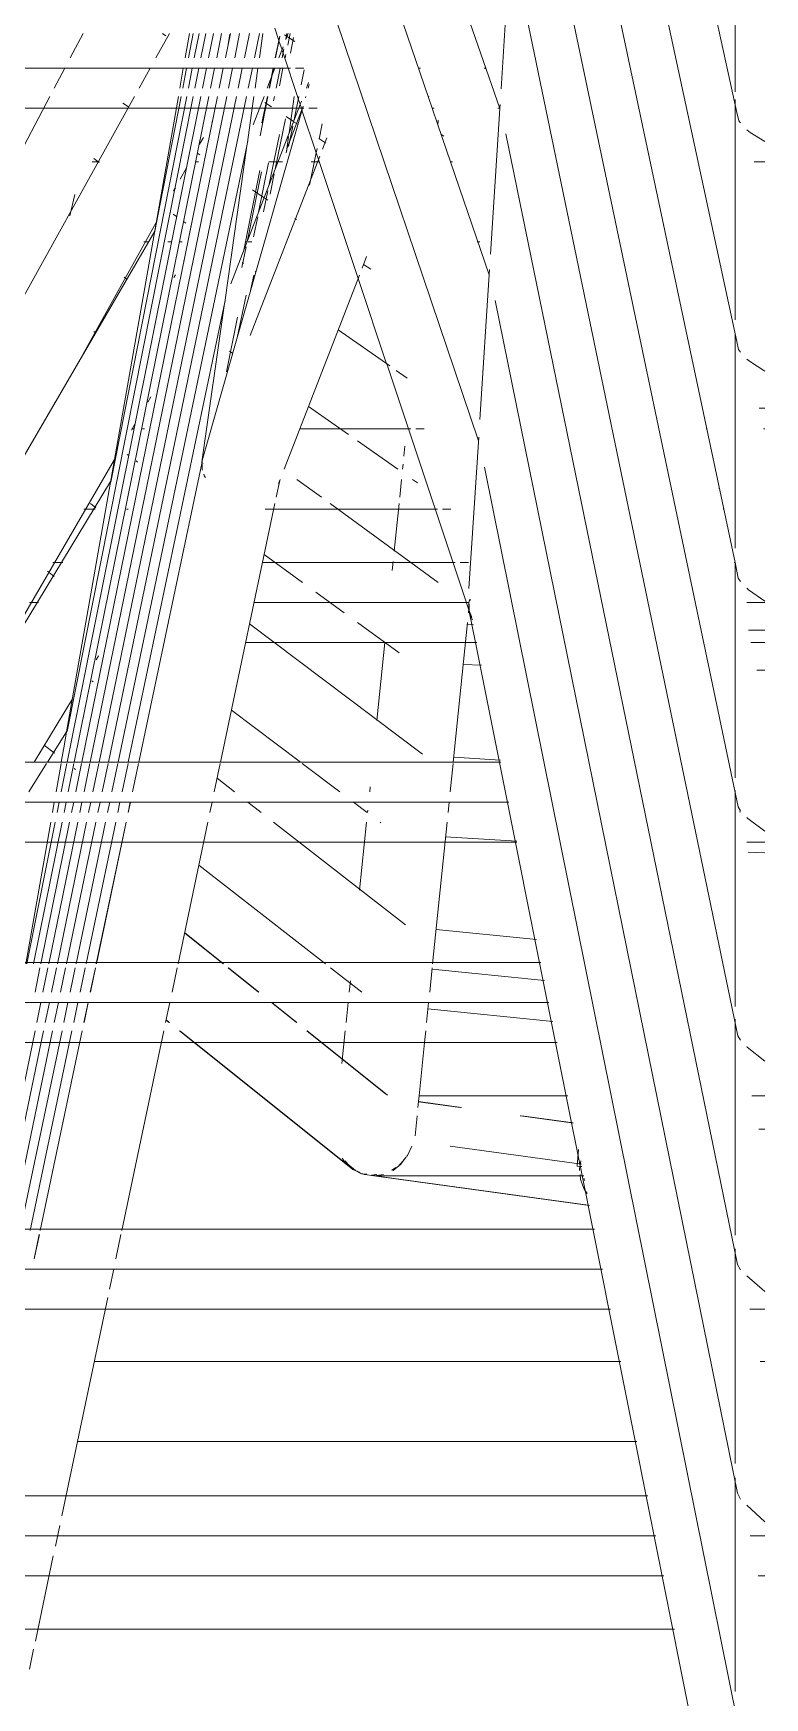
# Model space of a CAD drawing. Header units: millimetres. Extents: x 886808 to 1650903, y -1008069 to 230892.
# Drawn here: x 1014965 to 1015239, y -509093 to -508469 of the extents above; entities that cross this region are included whole.
import ezdxf
from ezdxf.xclip import XClip

# ---------------------------------------------------------------- set-up
doc = ezdxf.new("R2010")
doc.units = ezdxf.units.MM
doc.header["$XCLIPFRAME"] = 0
doc.layers.get('0').update_dxf_attribs({"lineweight": 0})
doc.layers.add('A_Dim', color=8, linetype='Continuous', lineweight=5)

# ---------------------------------------------------------------- blocks, each defined once
blk = doc.blocks.new('A$C14C457CE')
for p, q in [((9414.31, 1498.72), (9482.26, 1809.68)), ((9414.33, 1412.94), (9486.29, 1747.58)), ((9529.9, 1504.41), (9586.64, 1670.24)), ((9511.15, 1375.63), (9604.61, 1652.5)), ((9440.45, 1450.33), (9479.53, 1634.45)), ((9413.85, 1238.42), (9492.84, 1615.58)), ((9503.16, 1500.29), (9537.85, 1600.11)), ((9415, 1506.53), (9415, 1590.08)), ((9502.69, 1507.66), (9499.07, 1564.09)), ((9413.93, 1152.66), (9496.88, 1553.15)), ((9585.9, 1525.7), (9587.45, 1530.33)), ((9583.87, 1527.85), (9579.91, 1525.33)), ((9580.41, 1526.82), (9581.58, 1520.98)), ((9581.72, 1528.32), (9582.6, 1524.06)), ((9582.44, 1528.32), (9583.28, 1526.1)), ((9582.9, 1528.32), (9583.32, 1526.21)), ((9584.03, 1522.63), (9584.71, 1519.21)), ((9584.3, 1523.44), (9585.92, 1519.21)), ((9584.76, 1522.25), (9585.92, 1525.62)), ((9585.59, 1527.3), (9587.18, 1519.21)), ((9585.6, 1527.34), (9587.27, 1519.21)), ((9593.24, 1519.21), (9591.94, 1528.32)), ((9593.15, 1528.32), (9595.04, 1519.21)), ((9596.97, 1528.32), (9598.84, 1519.21)), ((9600.63, 1528.32), (9602.49, 1519.21)), ((9604.11, 1528.32), (9605.97, 1519.21)), ((9604.93, 1524.3), (9604.25, 1528.16)), ((9607.39, 1528.32), (9609.23, 1519.21)), ((9610.48, 1528.32), (9612.31, 1519.21)), ((9613.31, 1528.32), (9615.12, 1519.21)), ((9615.83, 1528.32), (9617.62, 1519.21)), ((9617.99, 1528.32), (9619.76, 1519.21)), ((9621.05, 1519.21), (9619.45, 1528.32)), ((9626.97, 1528.32), (9632.02, 1519.21)), ((9629.6, 1528.32), (9628.3, 1527.45)), ((9659.3, 1528.32), (9664.09, 1519.21)), ((9578.66, 1503.98), (9584.37, 1520.95)), ((9583.33, 1520.53), (9583.6, 1519.21)), ((9584.35, 1521.03), (9584.78, 1522.2)), ((9508.46, 1515.33), (9508.36, 1515.27)), ((9508.38, 1515.33), (9509.06, 1515.33)), ((9532.85, 1515.33), (9533.61, 1515.33)), ((9576.48, 1514.72), (9577.62, 1509.11)), ((9576.58, 1515.33), (9579.69, 1515.33)), ((9581.6, 1515.33), (9783.61, 1515.33)), ((9584.4, 1515.33), (9585.76, 1508.74)), ((9585.48, 1515.33), (9586.97, 1507.83)), ((9587.41, 1515.33), (9590.28, 1507.83)), ((9587.95, 1515.33), (9589.42, 1507.83)), ((9588.07, 1515.33), (9589.61, 1507.83)), ((9594.86, 1507.83), (9593.79, 1515.33)), ((9595.84, 1515.33), (9597.4, 1507.83)), ((9599.65, 1515.33), (9601.19, 1507.83)), ((9603.29, 1515.33), (9604.83, 1507.83)), ((9606.76, 1515.33), (9608.29, 1507.83)), ((9610.02, 1515.33), (9611.54, 1507.83)), ((9613.09, 1515.33), (9614.59, 1507.83)), ((9615.89, 1515.33), (9617.38, 1507.83)), ((9618.39, 1515.33), (9619.86, 1507.83)), ((9620.51, 1515.33), (9621.97, 1507.83)), ((9623.06, 1507.83), (9621.74, 1515.33)), ((9634.17, 1515.33), (9638.33, 1507.83)), ((9666.13, 1515.33), (9670.08, 1507.83)), ((9528.55, 1500.33), (9529.91, 1504.38)), ((9529.78, 1504.72), (9529.91, 1504.38)), ((9574.55, 1509.25), (9574.95, 1507.83)), ((9574.8, 1510), (9575.64, 1507.83)), ((9575.84, 1504.72), (9575.98, 1504.2)), ((9577.95, 1501.83), (9578.68, 1503.9)), ((9578.51, 1504.72), (9580.39, 1495.48)), ((9582.09, 1491.1), (9580.15, 1504.72)), ((9587.59, 1504.72), (9587.9, 1503.15)), ((9590.03, 1504.72), (9592.91, 1490.07)), ((9590.24, 1504.72), (9592.26, 1494.88)), ((9591.47, 1504.72), (9595.52, 1494.14)), ((9595.92, 1500.33), (9595.3, 1504.72)), ((9598.05, 1504.72), (9649.83, 1255.22)), ((9601.84, 1504.72), (9653.33, 1255.22)), ((9605.47, 1504.72), (9656.65, 1255.22)), ((9608.92, 1504.72), (9659.76, 1255.22)), ((9612.16, 1504.72), (9662.63, 1255.22)), ((9615.21, 1504.72), (9665.26, 1255.22)), ((9618, 1504.72), (9665.32, 1266.64)), ((9620.47, 1504.72), (9648.92, 1360.12)), ((9622.58, 1504.72), (9632.51, 1453.62)), ((9665.48, 1266.6), (9623.6, 1504.72)), ((9640.05, 1504.72), (9718.08, 1363.97)), ((9671.72, 1504.72), (9693.79, 1462.78)), ((9413.54, 1495.67), (9414.31, 1498.72)), ((9415, 1420.99), (9415, 1503.65)), ((9503.17, 1500.33), (9503.06, 1501.78)), ((9506.66, 1445.65), (9503.16, 1500.29)), ((9503.17, 1500.33), (9503.92, 1500.33)), ((9526.39, 1494.16), (9528.55, 1500.33)), ((9527.71, 1500.33), (9528.55, 1500.33)), ((9571.58, 1500.33), (9574.69, 1500.33)), ((9571.9, 1483.68), (9577.27, 1499.67)), ((9576.6, 1500.33), (9773.16, 1500.33)), ((9576.86, 1501.12), (9614.65, 1368.24)), ((9577.02, 1500.57), (9582.94, 1485.11)), ((9577.25, 1499.74), (9577.45, 1500.33)), ((9577.45, 1500.33), (9577.97, 1501.77)), ((9577.49, 1503.01), (9577.95, 1501.83)), ((9577.95, 1501.83), (9577.97, 1501.77)), ((9577.97, 1501.77), (9603.89, 1434.53)), ((9591.17, 1502.57), (9588.75, 1500.95)), ((9597.7, 1487.54), (9595.92, 1500.33)), ((9644.35, 1502.21), (9642.31, 1500.84)), ((9409.34, 1491.27), (9410.61, 1492.21)), ((9412.99, 1494.85), (9413.54, 1495.67)), ((9507.16, 1437.96), (9526.39, 1494.16)), ((9526.41, 1494), (9526.21, 1495.94)), ((9569.65, 1494.53), (9570.84, 1488.77)), ((9580.18, 1495.2), (9579.07, 1494.46)), ((9583.18, 1497.21), (9580.44, 1495.38)), ((9580.76, 1493.7), (9582.33, 1486.01)), ((9583.49, 1496.39), (9587.3, 1477.57)), ((9610.76, 1495.7), (9611.1, 1495.08)), ((9403.88, 1487.94), (9409.34, 1491.27)), ((9414.01, 1066.89), (9500.91, 1490.71)), ((9525.26, 1490.58), (9524.13, 1489.87)), ((9567.91, 1489.32), (9569.58, 1485)), ((9570.92, 1489), (9568.31, 1487.25)), ((9571.57, 1485.25), (9571.9, 1483.68)), ((9583.09, 1484.02), (9582.28, 1489.76)), ((9582.94, 1485.11), (9583.25, 1483.61)), ((9585.73, 1490.56), (9589.73, 1471.26)), ((9597.7, 1487.54), (9597.57, 1488.03)), ((9597.83, 1486.89), (9597.7, 1487.54)), ((9597.83, 1486.89), (9597.93, 1486.25)), ((9606.21, 1427.66), (9597.93, 1486.25)), ((9597.93, 1486.25), (9646.17, 1255.22)), ((9614.23, 1489.43), (9615.65, 1486.87)), ((9403.88, 1480.33), (9407.81, 1480.33)), ((9520.87, 1480.33), (9521.79, 1480.33)), ((9556.2, 1436.59), (9571.09, 1481.12)), ((9570.61, 1482.36), (9596.66, 1415.18)), ((9571, 1480.33), (9573.87, 1480.33)), ((9571.07, 1481.18), (9571.91, 1483.6)), ((9571.9, 1483.68), (9571.91, 1483.6)), ((9571.91, 1483.6), (9574.43, 1471.47)), ((9584.52, 1480.33), (9585.91, 1480.33)), ((9586.24, 1480.33), (9589.65, 1480.33)), ((9589.83, 1479.85), (9593.52, 1461.42)), ((9613.8, 1481.74), (9613.62, 1481.63)), ((9613.89, 1480.33), (9614.08, 1480.33)), ((9616.34, 1483.44), (9615.55, 1482.92)), ((9616.07, 1480.33), (9616.96, 1480.33)), ((9653.11, 1480.33), (9653.59, 1480.3)), ((9655.27, 1481.47), (9653.25, 1480.06)), ((9653.63, 1480.33), (9655.87, 1480.33)), ((9587.66, 1475.79), (9589.2, 1468.17)), ((9592.42, 1476.5), (9597.84, 1450.23)), ((9593.09, 1477.07), (9599.04, 1447.11)), ((9620.57, 1477.99), (9622.95, 1473.71)), ((9591.2, 1466.6), (9590.09, 1465.86)), ((9590.11, 1469.43), (9591.74, 1461.58)), ((9595.84, 1469.71), (9591.46, 1466.78)), ((9624.7, 1470.55), (9625.36, 1469.36)), ((9664.31, 1460.08), (9662.34, 1468.02)), ((9625.55, 1460.64), (9624.24, 1459.72)), ((9626.61, 1461.39), (9626.53, 1461.33)), ((9626.69, 1461.44), (9626.61, 1461.39)), ((9579.71, 1458.9), (9579.39, 1458.69)), ((9579.92, 1459.04), (9579.71, 1458.9)), ((9593.88, 1459.67), (9595.39, 1452.11)), ((9618.99, 1456.05), (9618.86, 1455.95)), ((9621.48, 1457.79), (9620.74, 1457.27)), ((9631.89, 1457.57), (9659.36, 1408.03)), ((9632.47, 1454.33), (9742.36, 1265.15)), ((9414.96, 1330.11), (9440.45, 1450.33)), ((9440.45, 1450.33), (9440.48, 1450.33)), ((9510.6, 1450.33), (9511.67, 1450.33)), ((9596.08, 1450.33), (9597.48, 1450.33)), ((9597.8, 1450.33), (9598.6, 1450.33)), ((9598.21, 1448.41), (9599.82, 1440.61)), ((9620, 1450.33), (9620.15, 1450.33)), ((9622.14, 1450.33), (9622.98, 1450.33)), ((9626.12, 1450.33), (9627.6, 1450.33)), ((9634.79, 1450.33), (9636.59, 1450.33)), ((9554.18, 1441.8), (9551.46, 1439.98)), ((9553.04, 1444.73), (9554.72, 1440.41)), ((9599.71, 1442.53), (9599.22, 1442.18)), ((9621.38, 1443.55), (9621.6, 1443.18)), ((9510.64, 1383.64), (9507.03, 1439.9)), ((9545.58, 1404.58), (9556.22, 1436.53)), ((9555.75, 1437.77), (9583.92, 1365.11)), ((9594.84, 1439.12), (9594.55, 1438.91)), ((9595.34, 1437.81), (9596.52, 1432)), ((9624.65, 1437.93), (9625.25, 1436.89)), ((9643.97, 1437.03), (9642.93, 1436.31)), ((9598.23, 1430.32), (9601.57, 1414.25)), ((9414.07, 981.11), (9504.93, 1428.27)), ((9606.21, 1427.66), (9606.09, 1428.11)), ((9606.21, 1427.66), (9642.36, 1255.22)), ((9614.77, 1367.81), (9606.45, 1426.31)), ((9563.69, 1417.28), (9544.41, 1403.77)), ((9601.43, 1422.03), (9605.53, 1401.59)), ((9655.26, 1416.65), (9654.62, 1416.19)), ((9413.65, 1409.93), (9414.33, 1412.94)), ((9415, 1335.46), (9415, 1416.07)), ((9403.88, 1401.75), (9409.63, 1405.55)), ((9409.63, 1405.55), (9410.61, 1406.3)), ((9412.99, 1408.88), (9413.65, 1409.93)), ((9514.79, 1312.36), (9545.52, 1404.54)), ((9604.43, 1409.31), (9603.21, 1408.46)), ((9541.93, 1402.03), (9537.86, 1399.17)), ((9630.6, 1398.67), (9630.54, 1398.63)), ((9630.75, 1397.57), (9630.86, 1397.39)), ((9633.91, 1392.13), (9635.05, 1390.17)), ((9405.98, 1387.88), (9403.88, 1387.9)), ((9574.83, 1388.57), (9559.9, 1378.1)), ((9669.88, 1390.29), (9669.73, 1390.18)), ((9403.88, 1380.11), (9404.33, 1380.11)), ((9425.56, 1380.11), (9425.78, 1380.11)), ((9531.5, 1380.11), (9534.62, 1380.11)), ((9536.53, 1380.11), (9578.1, 1380.11)), ((9634.31, 1380.11), (9634.35, 1380.11)), ((9636.34, 1380.11), (9637.07, 1380.11)), ((9639.85, 1381.91), (9641.13, 1379.71)), ((9640.21, 1380.11), (9641.06, 1380.11)), ((9514.7, 1320.34), (9511.06, 1377.09)), ((9539.08, 1369.88), (9538.7, 1373.62)), ((9556.5, 1375.72), (9541.37, 1365.11)), ((9424.23, 1372.74), (9424, 1372.74)), ((9539.56, 1365.11), (9539.38, 1366.89)), ((9614.34, 1367.15), (9614.42, 1367.16)), ((9614.65, 1368.24), (9614.65, 1367.76)), ((9614.74, 1367.54), (9614.65, 1367.76)), ((9614.72, 1366.93), (9614.71, 1365.11)), ((9614.76, 1367.48), (9614.74, 1367.54)), ((9614.74, 1367.21), (9614.85, 1367.22)), ((9614.76, 1367.78), (9614.77, 1367.81)), ((9614.79, 1367.65), (9614.76, 1367.78)), ((9614.76, 1367.48), (9614.85, 1367.22)), ((9614.79, 1367.65), (9614.85, 1367.22)), ((9614.85, 1367.22), (9638.46, 1255.22)), ((9614.85, 1367.22), (9638.39, 1255.22)), ((9639.47, 1368.12), (9638.86, 1367.67)), ((9642.75, 1370.5), (9642.21, 1370.12)), ((9647.53, 1368.69), (9713.44, 1255.22)), ((9414.13, 895.32), (9508.94, 1365.83)), ((9535.83, 1361.23), (9533.96, 1359.92)), ((9540.65, 1354.5), (9539.96, 1361.23)), ((9579.24, 1361.23), (9570.02, 1354.5)), ((9585.43, 1361.23), (9586.02, 1359.7)), ((9585.57, 1360.86), (9586.91, 1354.5)), ((9613.63, 1362.19), (9613.47, 1361.97)), ((9614, 1363.14), (9613.69, 1362.27)), ((9614.04, 1363.1), (9613.73, 1362.09)), ((9614.02, 1363.2), (9614, 1363.14)), ((9614.67, 1365.11), (9614.55, 1364.72)), ((9614.71, 1365.11), (9614.55, 1364.72)), ((9614.67, 1366.24), (9614.66, 1366.28)), ((9614.67, 1366.24), (9614.67, 1365.11)), ((9648.97, 1360.47), (9712.76, 1255.22)), ((9421.09, 1357.76), (9420.83, 1357.76)), ((9419.2, 1350.11), (9419.49, 1350.11)), ((9521.5, 1350.11), (9524.62, 1350.11)), ((9566.75, 1352.12), (9526.27, 1322.61)), ((9526.53, 1350.11), (9563.99, 1350.11)), ((9542.71, 1334.31), (9540.89, 1352.12)), ((9563.99, 1350.11), (9587.83, 1350.11)), ((9587.41, 1352.12), (9607.81, 1255.22)), ((9587.83, 1350.11), (9588.2, 1350.11)), ((9588.2, 1350.11), (9591.12, 1350.11)), ((9642.41, 1350.11), (9643.08, 1350.11)), ((9646.23, 1350.11), (9646.33, 1350.11)), ((9656.52, 1352.12), (9654.48, 1350.58)), ((9654.77, 1350.11), (9659.02, 1350.11)), ((9413.76, 1324.18), (9415, 1330.04)), ((9414.96, 1330.11), (9415, 1330.11)), ((9415, 1330.04), (9414.96, 1330.11)), ((9415, 1249.38), (9415, 1330.29)), ((9415, 1330.11), (9415.3, 1330.11)), ((9514.84, 1330.11), (9517.95, 1330.11)), ((9519.86, 1330.11), (9592.04, 1330.11)), ((9543.45, 1327.05), (9543.1, 1330.42)), ((9591.42, 1333.08), (9577.06, 1322.61)), ((9666.89, 1330.11), (9670.64, 1330.11)), ((9412.99, 1322.91), (9413.76, 1324.18)), ((9672.59, 1326.75), (9670.08, 1324.85)), ((9403.88, 1315.53), (9409.9, 1319.83)), ((9409.9, 1319.83), (9410.61, 1320.39)), ((9572.1, 1318.99), (9561.45, 1311.23)), ((9403.88, 1315.11), (9410.61, 1315.11)), ((9403.88, 1315.11), (9410.61, 1315.11)), ((9512.29, 1300.11), (9514.61, 1311.7)), ((9514.61, 1311.7), (9513.48, 1308.65)), ((9514.74, 1312.34), (9513.77, 1309.76)), ((9514.04, 1316.01), (9514.46, 1316.04)), ((9514.37, 1316.03), (9514.42, 1315.97)), ((9514.44, 1315.84), (9514.42, 1315.97)), ((9514.44, 1315.84), (9514.71, 1315.11)), ((9514.46, 1316.04), (9514.59, 1316.05)), ((9514.46, 1316.04), (9514.71, 1315.11)), ((9514.91, 1311.23), (9514.58, 1314.46)), ((9514.66, 1313.66), (9514.59, 1311.76)), ((9514.59, 1311.76), (9514.61, 1311.7)), ((9514.71, 1314.94), (9514.66, 1313.66)), ((9514.71, 1315.11), (9514.74, 1312.34)), ((9514.74, 1312.34), (9514.79, 1312.36)), ((9514.86, 1315.11), (9595.2, 1315.11)), ((9675.98, 1315.11), (9679.35, 1315.11)), ((9409.99, 1304.74), (9403.88, 1304.67)), ((9515.36, 1306.76), (9513.03, 1306.71)), ((9513.48, 1308.65), (9513.39, 1308.52)), ((9513.77, 1309.76), (9513.6, 1309.56)), ((9520.62, 1255.22), (9515.28, 1307.61)), ((9596.89, 1307.11), (9532.09, 1258.2)), ((9556.48, 1307.61), (9540.86, 1296.22)), ((9403.88, 1300.11), (9409.02, 1300.11)), ((9476.28, 1120.05), (9512.29, 1300.11)), ((9511.71, 1300.11), (9519.5, 1300.11)), ((9519.5, 1300.11), (9546.2, 1300.11)), ((9549.19, 1270.79), (9546.2, 1300.11)), ((9546.2, 1300.11), (9587.61, 1300.11)), ((9587.61, 1300.11), (9598.36, 1300.11)), ((9516.89, 1291.79), (9510.01, 1291.63)), ((9653.54, 1295.06), (9654.41, 1293.62)), ((9406.84, 1289.7), (9403.88, 1289.67)), ((9656.01, 1285.68), (9655.52, 1285.3)), ((9603.7, 1274.75), (9577.82, 1255.22)), ((9663.31, 1278.95), (9677.69, 1255.22)), ((9665.48, 1266.6), (9672.65, 1255.22)), ((9666.26, 1261.99), (9665.48, 1266.6)), ((9667.48, 1255.22), (9666.26, 1261.99)), ((9673.83, 1261.6), (9670.02, 1258.63)), ((9502.73, 1255.22), (9868.99, 1255.22)), ((9520.43, 1257.1), (9502.89, 1255.99)), ((9521.76, 1244.1), (9520.68, 1254.71)), ((9577.15, 1254.71), (9563.09, 1244.1)), ((9607.92, 1254.71), (9610.15, 1244.1)), ((9638.5, 1254.71), (9640.73, 1244.1)), ((9638.57, 1254.71), (9640.8, 1244.1)), ((9642.47, 1254.71), (9644.69, 1244.1)), ((9646.27, 1254.71), (9648.49, 1244.1)), ((9649.93, 1254.71), (9652.14, 1244.1)), ((9653.43, 1254.71), (9655.62, 1244.1)), ((9656.75, 1254.71), (9658.93, 1244.1)), ((9659.86, 1254.71), (9662.02, 1244.1)), ((9662.73, 1254.71), (9664.87, 1244.1)), ((9665.36, 1254.71), (9667.49, 1244.1)), ((9669.44, 1244.1), (9667.57, 1254.71)), ((9672.97, 1254.71), (9679.65, 1244.1)), ((9609.09, 1249.16), (9602.59, 1244.1)), ((9662.59, 1252.85), (9662.15, 1252.51)), ((9415, 1163.58), (9415, 1244.53)), ((9551.91, 1244.1), (9551.72, 1245.97)), ((9412.99, 1236.93), (9413.85, 1238.42)), ((9413.26, 1236.55), (9412.99, 1236.54)), ((9499.73, 1240.22), (9884.17, 1240.22)), ((9522.55, 1236.34), (9522.15, 1240.22)), ((9552.71, 1236.34), (9552.62, 1237.16)), ((9557.95, 1240.22), (9552.81, 1236.34)), ((9597.6, 1240.22), (9592.61, 1236.34)), ((9610.97, 1240.22), (9611.79, 1236.34)), ((9641.55, 1240.22), (9642.37, 1236.34)), ((9641.62, 1240.22), (9642.44, 1236.34)), ((9645.5, 1240.22), (9646.32, 1236.34)), ((9649.29, 1240.22), (9650.1, 1236.34)), ((9652.94, 1240.22), (9653.75, 1236.34)), ((9656.43, 1240.22), (9657.23, 1236.34)), ((9659.72, 1240.22), (9660.52, 1236.34)), ((9662.81, 1240.22), (9663.6, 1236.34)), ((9665.66, 1240.22), (9666.44, 1236.34)), ((9668.27, 1240.22), (9669.05, 1236.34)), ((9670.8, 1236.34), (9670.12, 1240.22)), ((9403.88, 1229.3), (9410.15, 1234.11)), ((9410.15, 1234.11), (9410.61, 1234.48)), ((9528.34, 1179.6), (9522.92, 1232.72)), ((9587.96, 1232.72), (9538.47, 1194.2)), ((9548.01, 1232.72), (9547.74, 1232.51)), ((9555.68, 1207.22), (9553.08, 1232.72)), ((9612.55, 1232.72), (9623.73, 1179.6)), ((9643.13, 1232.72), (9654.31, 1179.6)), ((9643.2, 1232.72), (9654.38, 1179.6)), ((9647.08, 1232.72), (9658.21, 1179.6)), ((9650.86, 1232.72), (9661.94, 1179.6)), ((9654.5, 1232.72), (9665.52, 1179.6)), ((9657.97, 1232.72), (9668.94, 1179.6)), ((9661.26, 1232.72), (9672.16, 1179.6)), ((9664.34, 1232.72), (9675.16, 1179.6)), ((9667.18, 1232.72), (9677.92, 1179.6)), ((9669.77, 1232.72), (9680.43, 1179.6)), ((9680.78, 1179.6), (9671.44, 1232.72)), ((9403.88, 1225.22), (9410.61, 1225.22)), ((9496.73, 1225.22), (9892.3, 1225.22)), ((9523.48, 1227.24), (9496.8, 1225.57)), ((9410.13, 1221.45), (9403.88, 1221.27)), ((9615.95, 1216.55), (9568.48, 1179.6)), ((9527.02, 1192.51), (9489.43, 1188.72)), ((9621.27, 1191.29), (9606.66, 1179.6)), ((9621.29, 1191.2), (9606.79, 1179.6)), ((9487.71, 1180.11), (9809.24, 1180.11)), ((9528.54, 1177.6), (9486.36, 1173.35)), ((9529.42, 1168.99), (9528.49, 1178.1)), ((9566.55, 1178.1), (9554.85, 1168.99)), ((9559.58, 1168.99), (9559.14, 1173.26)), ((9604.79, 1178.1), (9593.4, 1168.99)), ((9604.92, 1178.1), (9593.54, 1168.99)), ((9624.05, 1178.1), (9625.96, 1168.99)), ((9654.63, 1178.1), (9656.55, 1168.99)), ((9654.69, 1178.1), (9656.61, 1168.99)), ((9658.52, 1178.1), (9660.43, 1168.99)), ((9662.25, 1178.1), (9664.15, 1168.99)), ((9665.83, 1178.1), (9667.72, 1168.99)), ((9669.25, 1178.1), (9671.13, 1168.99)), ((9672.47, 1178.1), (9674.33, 1168.99)), ((9675.47, 1178.1), (9677.32, 1168.99)), ((9530.07, 1162.7), (9483.28, 1157.98)), ((9484.71, 1165.11), (9814.57, 1165.11)), ((9530.58, 1157.61), (9529.82, 1165.11)), ((9560.74, 1157.61), (9559.98, 1165.11)), ((9588.55, 1165.11), (9579.17, 1157.61)), ((9588.68, 1165.11), (9579.31, 1157.61)), ((9626.78, 1165.11), (9628.36, 1157.61)), ((9657.36, 1165.11), (9658.94, 1157.61)), ((9657.43, 1165.11), (9659.01, 1157.61)), ((9661.25, 1165.11), (9662.82, 1157.61)), ((9664.96, 1165.11), (9666.53, 1157.61)), ((9668.53, 1165.11), (9670.09, 1157.61)), ((9671.93, 1165.11), (9673.47, 1157.61)), ((9675.13, 1165.11), (9676.67, 1157.61)), ((9415, 1077.92), (9415, 1158.8)), ((9531.35, 1150.11), (9530.9, 1154.5)), ((9575.29, 1154.5), (9545.17, 1130.41)), ((9575.42, 1154.5), (9545.94, 1130.92)), ((9623.19, 1154.5), (9558.23, 1102.54)), ((9562.31, 1142.24), (9561.06, 1154.5)), ((9623.06, 1154.5), (9617.57, 1150.11)), ((9628.16, 1158.58), (9626.94, 1157.61)), ((9628.17, 1158.49), (9627.08, 1157.61)), ((9629.01, 1154.5), (9644.78, 1079.6)), ((9659.6, 1154.5), (9675.37, 1079.6)), ((9659.66, 1154.5), (9675.43, 1079.6)), ((9663.47, 1154.5), (9679.17, 1079.6)), ((9667.18, 1154.5), (9682.7, 1080.11)), ((9670.73, 1154.5), (9686.28, 1079.6)), ((9674.12, 1154.5), (9689.57, 1079.6)), ((9677.31, 1154.5), (9692.67, 1079.6)), ((9403.88, 1143.05), (9410.4, 1148.39)), ((9410.4, 1148.39), (9410.61, 1148.56)), ((9412.99, 1150.94), (9413.93, 1152.66)), ((9481.71, 1150.11), (9819.89, 1150.11)), ((9533.39, 1130.11), (9531.35, 1150.11)), ((9617.57, 1150.11), (9560.78, 1104.7)), ((9403.88, 1130.11), (9408.64, 1130.11)), ((9477.71, 1130.11), (9533.39, 1130.11)), ((9533.61, 1127.94), (9533.39, 1130.11)), ((9533.61, 1127.94), (9517.45, 1125.72)), ((9518.03, 1125.72), (9517.96, 1125.72)), ((9533.62, 1127.86), (9518.03, 1125.72)), ((9533.84, 1125.72), (9533.61, 1127.94)), ((9403.88, 1117.61), (9406.08, 1117.61)), ((9470.09, 1089.1), (9476.27, 1119.97)), ((9476.27, 1119.97), (9475.66, 1119.89)), ((9494.87, 1122.61), (9475.68, 1119.97)), ((9495.39, 1122.61), (9476.27, 1119.97)), ((9476.27, 1119.97), (9476.28, 1120.05)), ((9495.46, 1122.61), (9495.39, 1122.61)), ((9534.92, 1115.11), (9534.16, 1122.61)), ((9521.79, 1111.23), (9472.58, 1104.45)), ((9537.74, 1107.75), (9536.16, 1111.23)), ((9472.84, 1105.75), (9473.28, 1102.61)), ((9474.14, 1103.7), (9473.68, 1109.98)), ((9538.03, 1107.44), (9537.74, 1107.75)), ((9538.09, 1107.32), (9538.03, 1107.44)), ((9540.2, 1104.7), (9538.27, 1107.09)), ((9540.2, 1104.52), (9538.6, 1106.69)), ((9540.89, 1104.18), (9540.2, 1104.7)), ((9543.16, 1102.13), (9540.2, 1104.52)), ((9560.14, 1104.52), (9557.26, 1102.13)), ((9560.78, 1104.7), (9557.88, 1102.36)), ((9561.04, 1105.79), (9560.14, 1104.52)), ((9562.24, 1106.75), (9560.78, 1104.7)), ((9551.24, 1100.19), (9469.47, 1088.94)), ((9550, 1100.11), (9470.09, 1089.1)), ((9471.48, 1098.73), (9471.37, 1098.4)), ((9471.51, 1099.13), (9471.48, 1098.73)), ((9472.86, 1098.73), (9471.51, 1095.12)), ((9471.71, 1100.11), (9550, 1100.11)), ((9472.4, 1103.57), (9473.13, 1103.62)), ((9473.06, 1100.62), (9472.86, 1098.73)), ((9474.14, 1103.7), (9473.13, 1103.62)), ((9473.28, 1102.61), (9473.22, 1102.12)), ((9543.32, 1102.36), (9542.1, 1103.28)), ((9543.19, 1102.12), (9543.16, 1102.13)), ((9543.71, 1102.2), (9543.32, 1102.36)), ((9550.24, 1100.13), (9546.7, 1100.62)), ((9550.69, 1100.39), (9549.2, 1100.58)), ((9550, 1100.76), (9550, 1100.52)), ((9550, 1100.48), (9550, 1100.45)), ((9550, 1100.3), (9550, 1100.16)), ((9550.21, 1100.13), (9550, 1100.11)), ((9550.89, 1100.23), (9550.24, 1100.13)), ((9551.1, 1100.44), (9550.69, 1100.39)), ((9550.92, 1100.22), (9550.89, 1100.23)), ((9552.85, 1100.5), (9551.24, 1100.19)), ((9552.85, 1100.5), (9554.91, 1100.88)), ((9553.88, 1100.64), (9552.85, 1100.5)), ((9554.44, 1100.89), (9552.96, 1100.69)), ((9554.08, 1100.73), (9553.88, 1100.64)), ((9554.81, 1101.05), (9554.44, 1100.89)), ((9554.91, 1100.88), (9557.88, 1102.36)), ((9555.5, 1101.35), (9555.46, 1101.32)), ((9557.26, 1102.13), (9555.5, 1101.35)), ((9557.88, 1102.36), (9557.26, 1102.13)), ((9557.88, 1102.36), (9558.23, 1102.54)), ((9471.51, 1095.12), (9470.4, 1093.54)), ((9414.74, 812.34), (9470.08, 1089.02)), ((9470.09, 1089.1), (9469.49, 1089.01)), ((9470.08, 1089.02), (9470.09, 1089.1)), ((9467.71, 1080.11), (9844.74, 1080.11)), ((9645.1, 1078.1), (9647.02, 1068.99)), ((9675.68, 1078.1), (9677.6, 1068.99)), ((9675.75, 1078.1), (9677.67, 1068.99)), ((9415, 992.33), (9415, 1072.74)), ((9403.88, 1056.75), (9410.61, 1062.61)), ((9412.99, 1064.94), (9414.01, 1066.89)), ((9464.71, 1065.11), (9850.07, 1065.11)), ((9647.83, 1065.11), (9649.41, 1057.61)), ((9403.88, 1050.11), (9409.49, 1050.11)), ((9461.71, 1050.11), (9788.81, 1050.11)), ((9650.07, 1054.5), (9667.31, 972.61)), ((9403.88, 1030.55), (9405.52, 1030.55)), ((9457.8, 1030.55), (9655.11, 1030.55)), ((9451.8, 1000.55), (9661.42, 1000.55)), ((9415, 906.78), (9415, 986.84)), ((9412.99, 978.93), (9414.07, 981.11)), ((9447.71, 980.11), (9880.24, 980.11)), ((9403.88, 970.41), (9410.61, 976.62)), ((9668.07, 968.99), (9669.7, 961.23)), ((9403.88, 965.11), (9409.33, 965.11)), ((9444.71, 965.11), (9885.57, 965.11)), ((9670.46, 957.61), (9677.18, 925.72)), ((9403.88, 950.11), (9406.31, 950.11)), ((9441.71, 950.11), (9702.63, 950.11)), ((9437.71, 930.11), (9898, 930.11)), ((9677.83, 922.61), (9679.41, 915.11))]:
    blk.add_line(p, q)

msp = doc.modelspace()

# ---------------------------------------------------------------- block references
at = {"layer": 'A_Dim', "transparency": 33554636}
ref = msp.add_blockref('A$C14C457CE', (1024642.53, -509997.13), dxfattribs=dict(at, xscale=-1))
XClip(ref).set_block_clipping_path([(7946.8262406772, -441.4141993674), (10608.649371153, 4022.528169149)])

doc.saveas('drawing.dxf')
